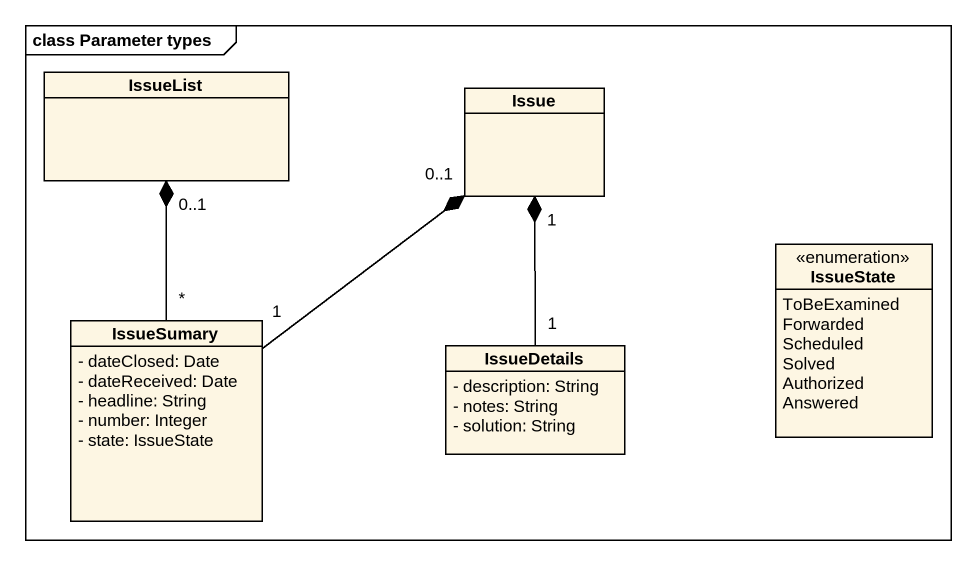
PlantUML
@startuml
mainframe class Parameter types
hide circle
hide empty members
skinparam classAttributeIconSize 0
class IssueList
class Issue
enum IssueState {
  ToBeExamined
  Forwarded
  Scheduled
  Solved
  Authorized
  Answered
}
class IssueSumary {
  - dateClosed: Date
  - dateReceived: Date
  - headline: String
  - number: Integer
  - state: IssueState
}
class IssueDetails {
  - description: String
  - notes: String
  - solution: String
}
IssueSumary "*" -up-* "0..1" IssueList
IssueSumary "1" -up-* "0..1" Issue
IssueDetails "1" -up-* "1" Issue
@enduml
